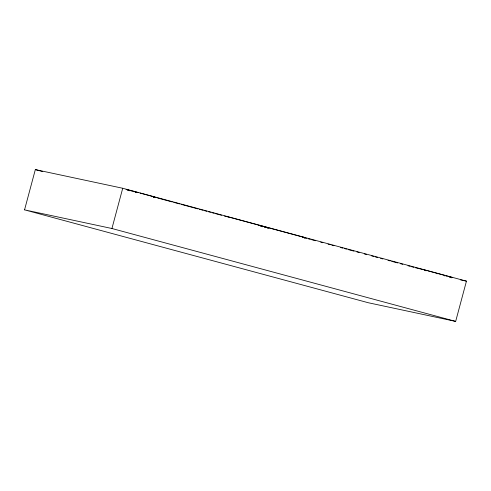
<?xml version="1.0" encoding="UTF-8"?>
<svg xmlns="http://www.w3.org/2000/svg" width="491" height="491" viewBox="0 0 491 491"><rect width="100%" height="100%" fill="white"/><g stroke="black" fill="none" stroke-linecap="round" stroke-linejoin="round"><path stroke-width="0.74" d="M24.55 209.853L35.334 169.598L122.719 188.262L466.45 281.147L455.666 321.402L368.281 302.738L24.55 209.853L111.936 228.511L455.666 321.402M111.936 228.511L122.719 188.262M129.992 190.919L130.115 190.453L130.937 190.661M131.815 191.38L131.938 190.913L138.646 192.687M135.62 192.38L135.749 191.913M151.829 196.744L151.952 196.283L140.095 193.073M153.554 197.216L153.677 196.75L154.923 197.118L153.628 196.842M153.996 197.345L154.125 196.879M228.131 217.378L228.254 216.918L229.395 217.212M260.537 226.222L260.666 225.756L262.09 226.124M262.753 226.805L262.875 226.339L263.692 226.554M264.373 227.235L264.496 226.768L265.999 227.18M267.847 228.205L268.16 227.793L268.086 228.284M267.988 228.266L268.209 227.818M302.972 237.589L303.094 237.122L230.027 217.378M304.518 238.018L304.641 237.552L303.094 237.122M304.874 238.123L304.641 237.552M424.801 270.523L424.93 270.056L425.525 270.216M426.028 270.848L426.157 270.381L427.452 270.731M444.656 275.881L444.785 275.414L428.17 270.922M446.061 276.261L446.184 275.795L447.51 276.157M449.658 277.249L449.787 276.783L448.719 276.488M451.757 277.857L451.88 277.39L449.787 276.783M126.107 189.569L129.495 190.299M224.467 216.058L227.781 216.795M302.732 237.221L305.445 237.797L304.997 237.656M449.787 276.998L452.205 277.507L451.88 277.39M460.472 279.87L466.45 281.147M258.99 225.338L260.077 225.602M444.171 275.629L444.533 275.721M127.906 190.127L128.39 190.25M423.911 269.792L415.392 267.736M266.441 227.382L267.03 227.536M436.726 273.573L437.315 273.726M424.384 269.915L424.93 270.056M264.232 226.799L265.017 227.014M153.137 196.781L156.077 197.578M157.55 197.977L172.255 201.948M173.728 202.347L179.608 203.937M181.081 204.336L197.996 208.902M199.469 209.301L203.145 210.295M204.612 210.694L206.821 211.29M208.288 211.689L210.498 212.284M211.965 212.683L214.174 213.278M215.647 213.671L221.527 215.261M262.611 226.369L263.421 226.584M304.377 237.736L306.599 238.338M308.078 238.736L310.294 239.338M311.779 239.737L315.48 240.737M320.66 242.137L322.875 242.738M328.062 244.137L330.277 244.739M331.763 245.138L333.978 245.739M340.644 247.538L342.859 248.139M344.344 248.538L346.56 249.14M348.045 249.538L353.962 251.14M356.926 251.938L359.142 252.54M364.328 253.939L366.544 254.541M371.724 255.94L373.946 256.535M375.425 256.94L377.647 257.536M380.605 258.34L382.827 258.935M388.007 260.34L390.228 260.936M391.708 261.341L397.63 262.937M400.588 263.741L402.81 264.336M407.99 265.735L410.212 266.337M411.691 266.736L413.913 267.337M35.334 169.598L42.729 171.598M151.952 196.283L153.155 196.609M261.832 226.155L260.457 225.78M133.589 191.631L134.313 191.828M436.554 273.591L437.107 273.751M266.65 227.358L267.208 227.517M259.899 225.621L258.947 225.344M135.522 192.165L135.97 192.288M127.77 190.146L128.219 190.269M444.306 275.611L444.625 275.709"/></g></svg>
